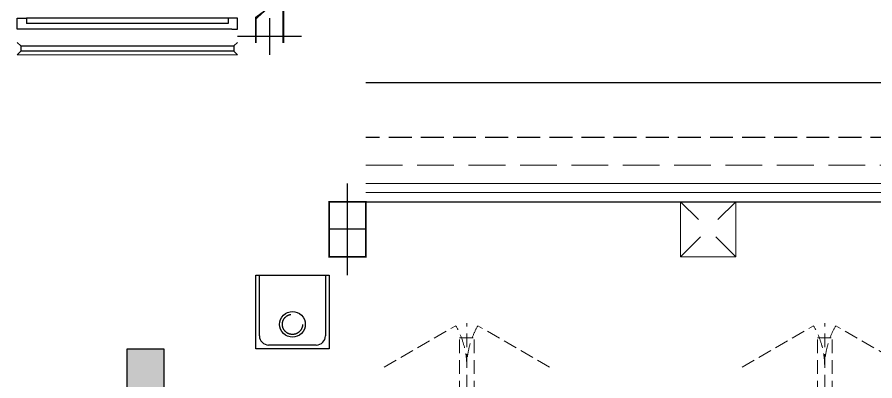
# Model space of a CAD drawing. Extents: x 3002737 to 4077523, y -995787 to -7267.
# Drawn here: x 3614854 to 3619527, y -797744 to -795764 of the extents above; entities that cross this region are included whole.
import ezdxf

# ---------------------------------------------------------------- set-up
doc = ezdxf.new("R2010")
doc.units = 0
doc.header["$LTSCALE"] = 1000
doc.header["$MEASUREMENT"] = 0
for name, pattern in [('#P_--_20B1_001_t3$0$DASH', [0.35, 0.25, -0.1]), ('__DASH', [0.35, 0.25, -0.1]), ('DASH', [0.35, 0.25, -0.1]), ('HIDDEN', [0.375, 0.25, -0.125])]:
    doc.linetypes.add(name, pattern=pattern)
doc.layers.get('0').update_dxf_attribs({"linetype": 'CONTINUOUS'})
for name, color, linetype in [('!!电气', 1, 'CONTINUOUS'), ('3-栏杆1', 252, 'CONTINUOUS'), ('COLU', 7, 'CONTINUOUS'), ('ROOF', 183, 'CONTINUOUS'), ('S-砼墙填充', 251, 'CONTINUOUS'), ('VPIPE-雨水', 4, 'DASH'), ('机电标识类', 1, 'CONTINUOUS'), ('污水', 3, 'CONTINUOUS'), ('看线', 185, 'CONTINUOUS'), ('管', 193, 'CONTINUOUS'), ('铝合金', 144, 'CONTINUOUS')]:
    doc.layers.add(name, color=color, linetype=linetype)
for name, color, linetype, lineweight in [('WINDOW', 146, 'CONTINUOUS', 20), ('平面-分水线', 189, 'CONTINUOUS', 15), ('平面-栏杆', 56, 'CONTINUOUS', 15), ('平面-看线', 252, 'CONTINUOUS', 15), ('平面-空调室内机', 176, 'CONTINUOUS', 9), ('平面-空调预留孔', 252, 'CONTINUOUS', 15)]:
    doc.layers.add(name, color=color, linetype=linetype, lineweight=lineweight)

# ---------------------------------------------------------------- blocks, each defined once
blk = doc.blocks.new('dongkong')
at = {"layer": '平面-空调预留孔', "color": 8, "linetype": 'HIDDEN', "ltscale": 0.3}
for p, q in [((-603796.0415180789, 210899.900060961), (-603796.0415180789, 210431.4859232727)), ((-603836.0415180789, 210820.9630630909), (-603836.0415180789, 210510.8096162414)), ((-603836.0415180789, 210820.9630630909), (-603756.0415180789, 210820.9630630909)), ((-603756.0415180789, 210820.9630630909), (-603756.0415180789, 210510.8096162414))]:
    blk.add_line(p, q, dxfattribs=at)
blk.add_lwpolyline([(-603756.0415180789, 210510.8096162414), (-603836.0415180789, 210510.8096162414)], dxfattribs=at)
blk = doc.blocks.new('R5T6Y7TRF')
at = {"layer": '平面-分水线', "color": 252, "elevation": -134.4000000000001}
blk.add_lwpolyline([(392484.8541893135, -26437.61814984633), (392784.8541893135, -26437.61814984633), (392784.8541893135, -26737.61814984633), (392484.8541893135, -26737.61814984633)], close=True, dxfattribs=at)
for points in [[(392484.8541893137, -26437.61814984609), (392581.6677419271, -26534.43170245946)], [(392688.0406367002, -26534.43170245946), (392784.8541893137, -26437.61814984609)], [(392484.8541893137, -26737.61814984609), (392593.291564103, -26629.18077505683)], [(392676.4168145243, -26629.18077505683), (392784.8541893137, -26737.61814984609)]]:
    blk.add_lwpolyline(points, dxfattribs=at)
blk = doc.blocks.new('GDGDGDGRGD')
at = {"color": 252, "linetype": '__DASH', "ltscale": 0.1}
blk.add_wipeout([(428916.84760748764, 296115.3631000773), (428716.694160324, 296115.3630999893), (428716.6941600065, 295815.3630998155), (428916.8476071452, 295815.3630997849)], dxfattribs=at).dxf.layer = '污水'
at = {"layer": '机电标识类', "color": 252, "linetype": 'DASH', "ltscale": 400}
for p, q in [((428816.7708839058, 295715.3630940171), (428816.7708839058, 296215.3631000333)), ((428916.8476071691, 295965.3613519751), (428716.6941603196, 295965.3613519752))]:
    blk.add_line(p, q, dxfattribs=at)
at = {"layer": '污水', "color": 252, "linetype": '__DASH', "ltscale": 0.1, "const_width": 10}
blk.add_lwpolyline([(428916.8476071724, 296115.3630999706), (428716.6941603228, 296115.3630999707), (428716.6941603125, 295815.363099858), (428916.847607162, 295815.3630998579)], close=True, dxfattribs=at)
blk = doc.blocks.new('GDGDGRD')
at = {"layer": 'S-砼墙填充'}
h = blk.add_hatch(color=252, dxfattribs=at)
h.dxf.hatch_style = 1
h.paths.add_polyline_path([(436416.5562367239, 295815.3630997267), (436416.5562367239, 295615.3630997267), (436416.5562379104, 294915.3631572557), (436216.5562379104, 294915.3631572557), (436216.5562367239, 295815.3630997267)])
at = {"layer": 'COLU', "color": 252}
blk.add_lwpolyline([(436416.5562367239, 295815.3630997267), (436416.5562367239, 295615.3630997267), (436416.5562367239, 295615.3630997267), (436416.5562379104, 294915.3631572557), (436216.5562379104, 294915.3631572557), (436216.5562367239, 295815.3630997267)], close=True, dxfattribs=at)
blk = doc.blocks.new('A$C3EB2330C')
at = {"layer": '管', "color": 252}
for p, q in [((-0.0007213222561404109, 379.9995217677206), (329.9992786777439, 379.9995217677206)), ((379.9992786777439, 329.9995217677206), (379.9992786777439, 69.99952176772058)), ((329.9992786777439, 19.99952176772058), (-0.0007213222561404109, 19.99952176772058))]:
    blk.add_line(p, q, dxfattribs=at)
blk.add_lwpolyline([(399.9992786777439, 399.9995217677206), (399.9992786777439, -0.000478232279419899), (-0.0007213222561404109, -0.000478232279419899), (-0.0007213222561404109, 399.9995217677206)], close=True, dxfattribs=at)
for centre, start, end in [((329.9992786777439, 329.9995217677206), 0, 90), ((329.9992786777439, 69.99952176772058), 270, 360)]:
    blk.add_arc(centre, 50, start, end, dxfattribs=at)
blk.add_ellipse((267.4755955390865, 199.9995217677206), major_axis=(-49.49747468307308, -49.49747468307304), ratio=0.9999999999994058, start_param=-0.7853981633977454, end_param=5.49778714378184, dxfattribs=at)
blk = doc.blocks.new('A$C39FB4DEF')
at = {"linetype": '__DASH', "ltscale": 0.1}
blk.add_wipeout([(99.99999995594777, 100.07672358185337), (100.00000004396126, -100.07672358182077), (250.0000002177876, -100.0767238992848), (250.00000024837226, 100.07672323945005)], dxfattribs=at).dxf.layer = '污水'
at = {"layer": '机电标识类', "color": 250, "linetype": 'DASH', "ltscale": 400}
for p, q in [((175.0017480581882, 100.0767232633079), (175.0017480580718, -100.0767235861858)), ((350.0000060161692, 0), (0, 0))]:
    blk.add_line(p, q, dxfattribs=at)
at = {"layer": '污水', "linetype": '__DASH', "ltscale": 0.1, "const_width": 10}
blk.add_lwpolyline([(100.0000000626897, 100.0767232666258), (100.0000000625732, -100.0767235829262), (250.0000001752633, -100.076723593229), (250.0000001753797, 100.0767232562066)], close=True, dxfattribs=at)
blk = doc.blocks.new('A$C100F5A36')
at = {"layer": '3-栏杆1', "color": 252}
for p, q in [((26822.7100803284, -8033.270763067994), (26802.44144993136, -8015.483184753451)), ((26802.44144993136, -8015.483184753451), (26822.71008014819, -8033.270762909669)), ((26822.71008014819, -8033.270762909669), (26822.71008014539, -8062.553042768035)), ((26822.71008014819, -8033.336840385571), (27982.1962681897, -8033.307528297417)), ((27982.19626800995, -8033.270763025503), (28002.46489840653, -8015.48318471096)), ((28002.46489840653, -8015.48318471096), (27982.1962681897, -8033.270762867178)), ((27982.1962681897, -8033.270762867178), (27982.19626819249, -8062.553042725543)), ((26822.71008014539, -8062.553042768035), (26802.44147348125, -8082.399917803705)), ((26802.44147348125, -8082.399917803705), (26822.71008014539, -8062.553042768035)), ((27982.19626819249, -8062.589798351983), (26822.71008014539, -8062.619090575492)), ((28002.46487485711, -8082.399917761213), (27982.19626819249, -8062.553042725543))]:
    blk.add_line(p, q, dxfattribs=at)
at = {"layer": 'ROOF', "color": 252, "ltscale": 0.8}
for points in [[(28702.46590146422, -8232.399925138801), (35552.46589796478, -8232.399925307138), (35552.46589804674, -9232.399951153784), (36802.46591667365, -9232.400023083203)], [(28702.46590144839, -8882.399925138801), (34902.46589801786, -8882.399925291073), (34902.46589809982, -9882.399913750356), (36802.46589077916, -9882.40001732891)]]:
    blk.add_lwpolyline(points, dxfattribs=at)
at = {"layer": 'VPIPE-雨水', "color": 252}
blk.add_circle((28302.46589254122, -9549.87624462787), 55, dxfattribs=at)
at = {"layer": 'WINDOW', "color": 252, "linetype": 'DASH', "ltscale": 0.3}
for points in [[(28802.46590571059, -9782.400534426793), (29192.21909501916, -9557.472876110813, -0.131605288826864), (29252.46590576041, -9782.400534397922)], [(29702.46590581024, -9782.400534426793), (29312.71271650167, -9557.472876110813, 0.131605288826864), (29252.46590576041, -9782.400534397922)], [(30752.3736998355, -9782.39991698647), (31142.12688914407, -9557.472258670488, -0.131605288826864), (31202.37369988579, -9782.399916957598)], [(31652.37369993515, -9782.39991698647), (31262.62051062658, -9557.472258670488, 0.131605288826864), (31202.37369988579, -9782.399916957598)]]:
    blk.add_lwpolyline(points, format="xyb", dxfattribs=at)
at = {"layer": '平面-看线', "color": 252}
blk.add_line((26802.46487499168, -8082.399917656323), (28002.46487497864, -8082.399917880539), dxfattribs=at)
at = {"layer": '平面-看线', "color": 252, "linetype": 'DASH', "ltscale": 0.8}
blk.add_lwpolyline([(28702.46590145305, -8682.399925138801), (35102.46589800157, -8682.399925295962), (35102.46589808352, -9682.399925259175), (36802.46589077916, -9682.400023083203)], dxfattribs=at)
at = {"layer": '看线', "color": 252, "linetype": '#P_--_20B1_001_t3$0$DASH', "ltscale": 0.5}
blk.add_lwpolyline([(36802.46589077916, -9532.39698195213), (35252.46590312338, -9532.377773856046), (35252.46590305865, -8532.399925299454), (28702.46544656344, -8532.399925158592)], dxfattribs=at)
at = {"layer": '铝合金', "color": 252}
for points in [[(26832.48089644033, -7942.401132992352), (26802.48089750251, -7942.409116473049), (26802.4649280929, -7882.399917642237), (26852.46492632246, -7882.386611841153), (26852.47290980304, -7912.386610778864)], [(26802.47291157348, -7912.399916579947), (26802.4649280929, -7882.399917642237), (26852.46492632246, -7882.386611841153), (26852.46758748265, -7892.386611487018), (26852.46758748265, -7892.386611487018), (26852.47291225148, -7912.395811733673)], [(27952.46493229922, -7882.422424335498), (26852.4649287709, -7882.395812795963)], [(27972.48089855211, -7942.417099890998), (28002.48089748994, -7942.409116410417), (28002.46492807986, -7882.399917579489), (27952.46492985031, -7882.413223380689), (27952.47291333135, -7912.413222318282)], [(28002.47291156091, -7912.399916517315), (28002.46492807986, -7882.399917579489), (27952.46492985031, -7882.413223380689), (27952.46759101097, -7892.413223026553), (27952.46759101097, -7892.413223026553), (27952.4729157798, -7912.422423273092)], [(27972.48106663907, -7942.417099845363), (26832.48089644033, -7942.401132992352)], [(27952.4729157798, -7912.422423273092), (26852.47291225148, -7912.395811733673)]]:
    blk.add_lwpolyline(points, dxfattribs=at)
at = {"color": 252, "xscale": -1}
blk.add_blockref('R5T6Y7TRF', (423202.3041017586, 17555.21821120335, 134.4000000000001), dxfattribs=at)
at = {"layer": '平面-空调室内机', "color": 252, "ltscale": 0.3, "rotation": 180}
for p in [(-574543.5756122158, 200888.4096907706), (-572593.5756143252, 200888.4100976834)]:
    blk.add_blockref('dongkong', p, dxfattribs=at)
at = {"color": 252}
blk.add_blockref('GDGDGDGRGD', (-400214.2282677591, -304997.7630252161), dxfattribs=at)
at = {"layer": '平面-栏杆', "color": 252}
for points in [[(28702.46590145072, -8782.399925138801), (35002.46589800948, -8782.399925293634), (35002.4658980919, -9782.399919504765), (36802.46589077916, -9782.40001732891)], [(28702.46590144979, -8832.399925138801), (34952.46589801367, -8832.399925292353), (34952.4658980961, -9832.399916627677), (36802.46589077916, -9832.40001732891)]]:
    blk.add_lwpolyline(points, dxfattribs=at)
at = {"color": 252}
blk.add_blockref('GDGDGRD', (-408814.112811693, -305497.7630110036), dxfattribs=at)
at = {"layer": '管', "color": 252, "rotation": 270}
blk.add_blockref('A$C3EB2330C', (28102.4663707735, -9282.400649088668), dxfattribs=at)
at = {"color": 252}
blk.add_blockref('A$C39FB4DEF', (28002.46487497212, -7982.399917579489), dxfattribs=at)

msp = doc.modelspace()

# ---------------------------------------------------------------- block references
at = {"layer": '!!电气'}
msp.add_blockref('A$C100F5A36', (3588051.791772626, -787886.5741692535), dxfattribs=at)

doc.saveas('drawing.dxf')
